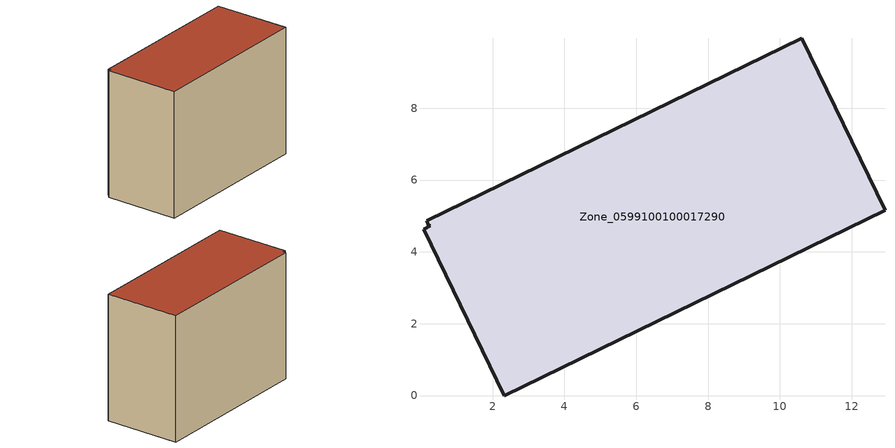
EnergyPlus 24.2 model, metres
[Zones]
Zone_0599100100017290
 floor ground (C_G): 0.08,4.63 0.27,4.72 0.22,4.76 0.17,4.87 10.61,9.94 12.93,5.16 2.33,0 z0
 wall outside (C_F): 2.33,0 12.93,5.16 10.61,9.94 0.17,4.87 0.22,4.76 0.27,4.72 0.08,4.63 2.33,0 z0:8.8
 roof outside (C_R): 0.27,4.72 0.08,4.63 2.33,0 12.93,5.16 10.61,9.94 0.17,4.87 0.22,4.76 z8.8
[BUILDING]
Pand.0599100100017290: North Axis=0; Terrain=City; Loads Convergence Tolerance Value=0.04; Temperature Convergence Tolerance Value=0.4; Solar Distribution=FullExterior; Maximum Number of Warmup Days=25; Minimum Number of Warmup Days=1
[Site:Location]
Rotterdam.The.Hague.AP_ZH_NLD Design_Conditions: Latitude=51.96; Longitude=4.45; Time Zone=1; Elevation=-4.5
[SITE:GROUNDTEMPERATURE:BUILDINGSURFACE]
18, 18, 18, 18, 18, 18, 18, 18, 18, 18, 18, 18
[MATERIAL] Thermal Absorptance=0.9; Solar Absorptance=0.7; Visible Absorptance=0.7
Name | Roughness | Thickness | Conductivity | Density | Specific Heat
G.TC.2015-2018 | MediumSmooth | 0.15 | 0.0428571 | 540 | 1210
F.TC.2015-2018 | Rough | 0.3 | 0.0666667 | 1920 | 840
R.TC.2015-2018 | MediumRough | 0.2 | 0.0333333 | 1500 | 1000
[CONSTRUCTION]
C_G: G.TC.2015-2018
C_F: F.TC.2015-2018
C_R: R.TC.2015-2018
[ZONE]
Zone_0599100100017290: Type=1; Multiplier=1; Ceiling Height=Autocalculate; Volume=Autocalculate; Floor Area=autocalculate; Part of Total Floor Area=Yes
[ZONEINFILTRATION:DESIGNFLOWRATE]
Infil_Zone_0599100100017290: Zone or ZoneList or Space or SpaceList=Zone_0599100100017290; Schedule=AlwaysOn; Design Flow Rate Calculation Method=Flow/Area; Flow Rate per Floor Area=0.0015; Constant Term Coefficient=1; Temperature Term Coefficient=0; Velocity Term Coefficient=0; Velocity Squared Term Coefficient=0
[HVACTEMPLATE:ZONE:IDEALLOADSAIRSYSTEM]
Zone_0599100100017290: Maximum Heating Supply Air Temperature=50; Minimum Cooling Supply Air Temperature=13; Maximum Heating Supply Air Humidity Ratio=0.0156; Minimum Cooling Supply Air Humidity Ratio=0.0077; Heating Limit=NoLimit; Cooling Limit=NoLimit; Dehumidification Control Type=ConstantSensibleHeatRatio; Cooling Sensible Heat Ratio=0.7; Dehumidification Setpoint=60; Humidification Control Type=None; Humidification Setpoint=30; Outdoor Air Method=None; Outdoor Air Flow Rate per Person=0.00944; Outdoor Air Flow Rate per Zone Floor Area=0; Outdoor Air Flow Rate per Zone=0; Demand Controlled Ventilation Type=None; Outdoor Air Economizer Type=NoEconomizer; Heat Recovery Type=None; Sensible Heat Recovery Effectiveness=0.7; Latent Heat Recovery Effectiveness=0.65
[ZONECONTROL:THERMOSTAT]
ThermostatControl_Zone_0599100100017290: Zone or ZoneList=Zone_0599100100017290; Control Type Schedule=DualSetpointControlType; Control 1=Thermostat_Zone_0599100100017290; Temperature Difference Between Cutout And Setpoint=0
[THERMOSTATSETPOINT:DUALSETPOINT]
Thermostat_Zone_0599100100017290: Heating Setpoint Temperature Schedule=HeatingSetpoint_Zone_0599100100017290; Cooling Setpoint Temperature Schedule=CoolingSetpoint_Zone_0599100100017290
[SCHEDULE:COMPACT]
HeatingSetpoint_Zone_0599100100017290: Through: 12/31, For: AllDays, Until: 24:00, 21
CoolingSetpoint_Zone_0599100100017290: Through: 12/31, For: AllDays, Until: 24:00, 24
DualSetpointControlType: Through: 12/31, For: AllDays, Until: 24:00, 4
AlwaysOn: Through: 12/31, For: AllDays, Until: 24:00, 1
